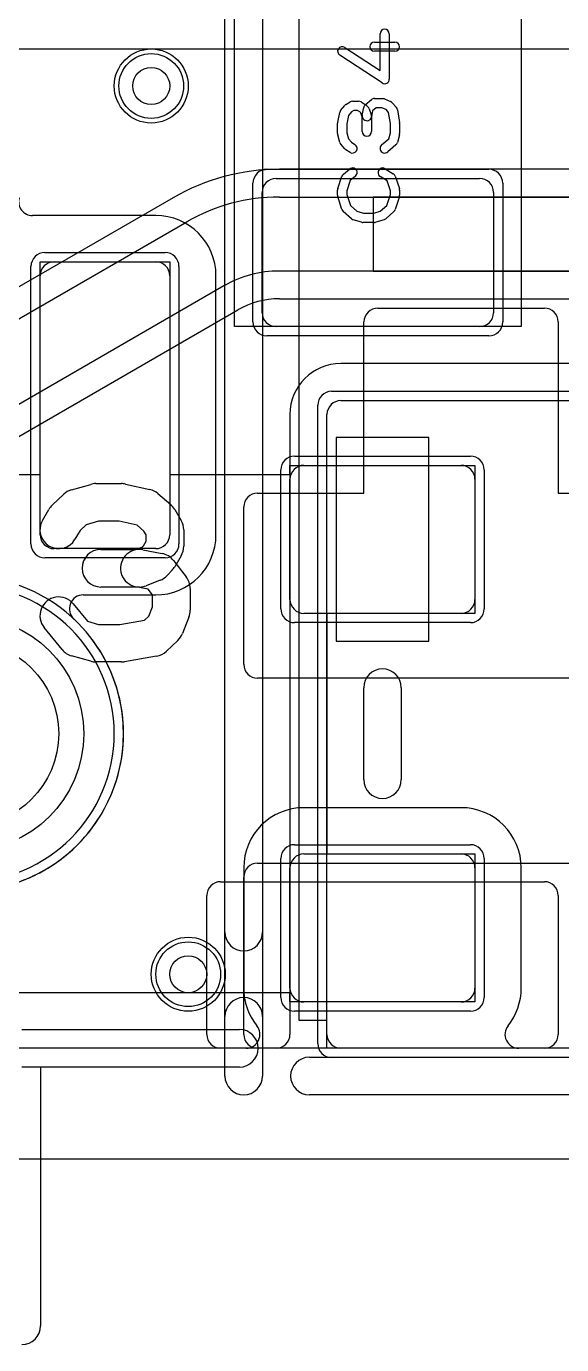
# Model space of a CAD drawing. Extents: x 0 to 20.5, y -1 to 20.
# Drawn here: x 8.43 to 11.32, y -1 to 6.12 of the extents above; entities that cross this region are included whole.
import ezdxf

# ---------------------------------------------------------------- set-up
doc = ezdxf.new("R2010")
doc.units = 0
for name, color, linetype in [('Hole', 1, 'CONTINUOUS'), ('L1', 3, 'CONTINUOUS'), ('L2', 3, 'CONTINUOUS'), ('L3', 3, 'CONTINUOUS'), ('L4', 3, 'CONTINUOUS'), ('MetalMask-A', 176, 'CONTINUOUS'), ('MetalMask-B', 176, 'CONTINUOUS'), ('Outline', 7, 'CONTINUOUS'), ('PartsArea-A', 111, 'CONTINUOUS'), ('PartsArea-B', 111, 'CONTINUOUS'), ('PartsSilk-A', 221, 'CONTINUOUS'), ('PartsSilk-B', 221, 'CONTINUOUS'), ('Resist-A', 2, 'CONTINUOUS'), ('Resist-B', 2, 'CONTINUOUS'), ('Silk-A', 140, 'CONTINUOUS'), ('Silk-B', 140, 'CONTINUOUS')]:
    doc.layers.add(name, color=color, linetype=linetype)

msp = doc.modelspace()

# ---------------------------------------------------------------- linework, layer by layer
at = {"layer": 'Hole'}
for centre, radius in [((9.1, 5.8), 0.1), ((8.1, 2.3), 0.5), ((9.3, 1), 0.1)]:
    msp.add_circle(centre, radius, dxfattribs=at)
at = {"layer": 'L1'}
for p, q in [((4.6, 5.99996), (12.6, 5.99996)), ((9.775, 5.3), (10.875, 5.3)), ((9.7, 4.575), (9.7, 5.225)), ((10.95, 5.225), (10.95, 4.575)), ((13, 5.2), (10.3, 5.2)), ((10.3, 5.2), (10.3, 4.8)), ((9.125, 5.10004), (8.45827, 5.10004)), ((8.575, 4.85), (9.125, 4.85)), ((8.5, 3.375), (8.5, 4.775)), ((9.2, 4.775), (9.2, 3.375)), ((9.45004, 3.375), (9.45004, 4.775)), ((10.3, 4.8), (13, 4.8)), ((10.875, 4.5), (9.775, 4.5)), ((10.6, 3.9), (10.1, 3.9)), ((10.1, 3.9), (10.1, 2.8)), ((10.6, 2.8), (10.6, 3.9)), ((9.925, 3.75), (10.775, 3.75)), ((9.85, 3.025), (9.85, 3.675)), ((10.85, 3.675), (10.85, 3.025)), ((9.125, 3.3), (8.575, 3.3)), ((8.73248, 3.04996), (9.125, 3.04996)), ((10.775, 2.95), (9.925, 2.95)), ((10.1, 2.8), (10.6, 2.8)), ((10.775, 1.90004), (9.925, 1.90004)), ((9.925, 1.65), (10.775, 1.65)), ((9.59996, 1.575), (9.59996, 0.925)), ((9.85, 0.925), (9.85, 1.575)), ((10.85, 1.575), (10.85, 0.925)), ((11.10004, 0.925), (11.10004, 1.575)), ((9.47497, 1.5), (11.22503, 1.5)), ((9.4, 0.67497), (9.4, 1.42503)), ((11.3, 1.42503), (11.3, 0.67497)), ((10.775, 0.85), (9.925, 0.85)), ((9.61276, 0.6), (3.58724, 0.6)), ((11.22503, 0.6), (9.47497, 0.6)), ((17.75653, 0.6), (11.08724, 0.6))]:
    msp.add_line(p, q, dxfattribs=at)
for centre in [(9.1, 5.8), (9.3, 1)]:
    msp.add_circle(centre, 0.2, dxfattribs=at)
for centre, radius, start, end in [((9.775, 5.225), 0.075, 90, 180), ((10.875, 5.225), 0.075, 0, 90), ((8.45827, 5.17501), 0.07497, 164.7422, -90), ((9.125, 4.775), 0.32504, 0, 90), ((8.575, 4.775), 0.075, 90, 180), ((9.125, 4.775), 0.075, 0, 90), ((9.775, 4.575), 0.075, 180, -90), ((10.875, 4.575), 0.075, -90, 0), ((9.925, 3.675), 0.075, 90, 180), ((10.775, 3.675), 0.075, 0, 90), ((8.575, 3.375), 0.075, 180, -90), ((9.125, 3.375), 0.32504, -90, 0), ((9.125, 3.375), 0.075, -90, 0), ((8.73248, 2.97499), 0.07497, 90, -133.135315), ((9.925, 3.025), 0.075, 180, -90), ((10.775, 3.025), 0.075, -90, 0), ((8.1, 2.3), 0.85004, 133.138006, 46.861994), ((9.925, 1.575), 0.32504, 90, 180), ((10.775, 1.575), 0.32504, 0, 90), ((9.925, 1.575), 0.075, 90, 180), ((10.775, 1.575), 0.075, 0, 90), ((9.47497, 1.42503), 0.07497, 90, 180), ((11.22503, 1.42503), 0.07497, 0, 90), ((9.925, 0.925), 0.32504, 180, -141.313489), ((9.925, 0.925), 0.075, 180, -90), ((10.775, 0.925), 0.075, -90, 0), ((10.775, 0.925), 0.32504, -38.686511, 0), ((9.61276, 0.67497), 0.07497, -90, 38.686067), ((11.08724, 0.67497), 0.07497, 141.313933, -90), ((9.47497, 0.67497), 0.07497, 180, -90), ((11.22503, 0.67497), 0.07497, -90, 0)]:
    msp.add_arc(centre, radius, start, end, dxfattribs=at)
at = {"layer": 'L2'}
msp.add_line((17.75653, 0.6), (2.24347, 0.6), dxfattribs=at)
for centre in [(9.1, 5.8), (9.3, 1)]:
    msp.add_circle(centre, 0.2, dxfattribs=at)
msp.add_arc((8.1, 2.3), 0.80004, -90, 90, dxfattribs=at)
at = {"layer": 'L3'}
msp.add_line((17.75653, 0.6), (2.24347, 0.6), dxfattribs=at)
for centre in [(9.1, 5.8), (9.3, 1)]:
    msp.add_circle(centre, 0.2, dxfattribs=at)
msp.add_arc((8.1, 2.3), 0.80004, -90, 90, dxfattribs=at)
at = {"layer": 'L4'}
for p, q in [((11.78565, 5.35004), (9.79282, 5.35004)), ((9.2178, 5.19596), (7.85704, 4.41032)), ((9.79282, 5.2), (11.78565, 5.2)), ((7.93205, 4.28038), (9.29282, 5.06603)), ((11.78565, 4.8), (9.79282, 4.8)), ((9.49282, 4.71962), (8.13205, 3.93397)), ((9.79282, 4.64996), (11.78566, 4.64996)), ((8.20707, 3.80404), (9.56783, 4.58968)), ((10.32497, 4.6), (11.22503, 4.6)), ((10.25, 3.6), (10.25, 4.52503)), ((11.3, 4.52503), (11.3, 3.6)), ((11.425, 4.30004), (10.125, 4.30004)), ((10.125, 4.1), (11.425, 4.1)), ((9.84996, 4.025), (9.84996, 0.675)), ((10.05, 0.675), (10.05, 4.025)), ((9.67497, 3.6), (10.25, 3.6)), ((11.3, 3.6), (11.92503, 3.6)), ((9.6, 2.67497), (9.6, 3.52503)), ((11.92503, 2.6), (9.67497, 2.6)), ((9.67497, 1.6), (11.92503, 1.6)), ((9.6, 0.67497), (9.6, 1.52503)), ((9.77499, 0.6), (2.24347, 0.6)), ((11.92503, 0.6), (9.67497, 0.6)), ((11.425, 0.6), (10.125, 0.6))]:
    msp.add_line(p, q, dxfattribs=at)
for centre in [(9.1, 5.8), (9.3, 1)]:
    msp.add_circle(centre, 0.2, dxfattribs=at)
for centre, radius, start, end in [((9.79282, 4.2), 1.15004, 90, 120.000096), ((9.79282, 4.2), 1, 90, 120.000012), ((9.79282, 4.2), 0.6, 90, 119.999773), ((9.79281, 4.2), 0.44996, 89.998727, 119.999796), ((10.32497, 4.52503), 0.07497, 90, 180), ((11.22503, 4.52503), 0.07497, 0, 90), ((10.125, 4.025), 0.27504, 90, 180), ((10.125, 4.025), 0.075, 90, 180), ((9.67497, 3.52503), 0.07497, 90, 180), ((8.1, 2.3), 0.85004, -90, 90), ((9.67497, 2.67497), 0.07497, 180, -90), ((9.67497, 1.52503), 0.07497, 90, 180), ((9.67497, 0.67497), 0.07497, 180, -90), ((9.77499, 0.67497), 0.07497, -90, 0.007643), ((10.125, 0.675), 0.27504, 180, -179.995834), ((10.125, 0.675), 0.075, 180, -90)]:
    msp.add_arc(centre, radius, start, end, dxfattribs=at)
at = {"layer": 'MetalMask-A'}
for p, q in [((9.775, 5.3), (10.875, 5.3)), ((9.7, 4.575), (9.7, 5.225)), ((10.95, 5.225), (10.95, 4.575)), ((8.575, 4.85), (9.125, 4.85)), ((8.5, 3.375), (8.5, 4.775)), ((9.2, 4.775), (9.2, 3.375)), ((10.875, 4.5), (9.775, 4.5)), ((9.925, 3.75), (10.775, 3.75)), ((9.85, 3.025), (9.85, 3.675)), ((10.85, 3.675), (10.85, 3.025)), ((9.125, 3.3), (8.575, 3.3)), ((10.775, 2.95), (9.925, 2.95)), ((9.925, 1.65), (10.775, 1.65)), ((9.85, 0.925), (9.85, 1.575)), ((10.85, 1.575), (10.85, 0.925)), ((10.775, 0.85), (9.925, 0.85))]:
    msp.add_line(p, q, dxfattribs=at)
for centre, start, end in [((9.775, 5.225), 90, 180), ((10.875, 5.225), 0, 90), ((8.575, 4.775), 90, 180), ((9.125, 4.775), 0, 90), ((9.775, 4.575), 180, -90), ((10.875, 4.575), -90, 0), ((9.925, 3.675), 90, 180), ((10.775, 3.675), 0, 90), ((8.575, 3.375), 180, -90), ((9.125, 3.375), -90, 0), ((9.925, 3.025), 180, -90), ((10.775, 3.025), -90, 0), ((9.925, 1.575), 90, 180), ((10.775, 1.575), 0, 90), ((9.925, 0.925), 180, -90), ((10.775, 0.925), -90, 0)]:
    msp.add_arc(centre, 0.075, start, end, dxfattribs=at)
at = {"layer": 'MetalMask-B'}
for p, q in [((10.125, 4.1), (11.425, 4.1)), ((10.05, 0.675), (10.05, 4.025)), ((11.425, 0.6), (10.125, 0.6))]:
    msp.add_line(p, q, dxfattribs=at)
for centre, start, end in [((10.125, 4.025), 90, 180), ((10.125, 0.675), 180, -90)]:
    msp.add_arc(centre, 0.075, start, end, dxfattribs=at)
at = {"layer": 'Outline'}
msp.add_line((18.05, 0), (1.95, 0), dxfattribs=at)
at = {"layer": 'PartsArea-A'}
for p, q in [((9.55, 4.5), (9.55, 7.1)), ((11.1, 7.1), (11.1, 4.5)), ((8.5, 3.7), (8.5, 4.85)), ((8.5, 4.85), (9.2, 4.85)), ((9.2, 4.85), (9.2, 3.7)), ((11.1, 4.5), (9.55, 4.5)), ((9.85, 3.7), (9.85, 3.75)), ((9.85, 3.75), (10.85, 3.75)), ((10.85, 3.75), (10.85, 2.95)), ((7.7, 3.7), (8.5, 3.7)), ((9.2, 3.7), (9.85, 3.7)), ((10.85, 2.95), (10.05, 2.95)), ((10.05, 2.95), (10.05, 1.65)), ((10.05, 1.65), (10.85, 1.65)), ((10.85, 1.65), (10.85, 0.85)), ((9.85, 0.9), (8.1, 0.9)), ((9.85, 0.85), (9.85, 0.9)), ((10.85, 0.85), (9.85, 0.85))]:
    msp.add_line(p, q, dxfattribs=at)
at = {"layer": 'PartsArea-B'}
for p, q in [((9.9, 0.75), (9.9, 8.65)), ((10.05, 0.75), (9.9, 0.75)), ((10.05, 0.6), (10.05, 0.75)), ((11.5, 0.6), (10.05, 0.6))]:
    msp.add_line(p, q, dxfattribs=at)
at = {"layer": 'PartsSilk-A'}
for p, q in [((10.33704, 5.88369), (10.33704, 6.08194)), ((10.38704, 6.08194), (10.38704, 5.8375)), ((10.14608, 6.00843), (10.33704, 5.88369)), ((10.30648, 6.0375), (10.41759, 6.0375)), ((10.41759, 5.9875), (10.30648, 5.9875)), ((10.34837, 5.81657), (10.11874, 5.96657)), ((10.15249, 5.70037), (10.17471, 5.71426)), ((10.18796, 5.71806), (10.2213, 5.71806)), ((10.23455, 5.71426), (10.25677, 5.70037)), ((10.25715, 5.69838), (10.29048, 5.72615)), ((10.30648, 5.73194), (10.35093, 5.73194)), ((10.36054, 5.73002), (10.39387, 5.71614)), ((10.40295, 5.70967), (10.42517, 5.68467)), ((10.10795, 5.60376), (10.11906, 5.65654)), ((10.124, 5.66701), (10.14622, 5.69479)), ((10.16676, 5.64042), (10.15741, 5.59601)), ((10.1826, 5.66023), (10.16676, 5.64042)), ((10.19513, 5.66806), (10.1826, 5.66023)), ((10.21413, 5.66806), (10.19513, 5.66806)), ((10.22785, 5.65948), (10.21413, 5.66806)), ((10.23303, 5.6543), (10.22785, 5.65948)), ((10.24074, 5.6331), (10.23303, 5.6543)), ((10.24074, 5.55417), (10.24074, 5.6331)), ((10.24113, 5.64188), (10.24854, 5.68355)), ((10.2612, 5.69685), (10.27231, 5.68574)), ((10.27813, 5.6766), (10.28924, 5.64604)), ((10.29617, 5.66581), (10.29035, 5.63312)), ((10.29074, 5.6375), (10.29074, 5.55417)), ((10.31553, 5.68194), (10.29617, 5.66581)), ((10.34593, 5.68194), (10.31553, 5.68194)), ((10.36937, 5.67218), (10.34593, 5.68194)), ((10.38295, 5.65691), (10.36937, 5.67218)), ((10.39259, 5.59662), (10.38295, 5.65691)), ((10.43117, 5.67201), (10.44228, 5.60256)), ((10.10741, 5.54306), (10.10741, 5.59861)), ((10.15741, 5.59601), (10.15741, 5.54634)), ((10.39259, 5.54634), (10.39259, 5.59662)), ((10.44259, 5.59861), (10.44259, 5.54306)), ((10.11936, 5.49495), (10.10825, 5.53662)), ((10.15741, 5.54634), (10.16615, 5.51356)), ((10.16615, 5.51356), (10.18204, 5.49568)), ((10.18204, 5.49568), (10.20121, 5.4837)), ((10.34558, 5.48131), (10.38429, 5.51519)), ((10.38429, 5.51519), (10.39259, 5.54634)), ((10.44175, 5.53662), (10.43064, 5.49495)), ((10.14705, 5.45978), (10.12483, 5.48478)), ((10.17471, 5.4413), (10.15249, 5.45519)), ((10.42294, 5.48258), (10.3785, 5.44369)), ((10.13863, 5.32338), (10.17196, 5.35115)), ((10.36418, 5.35314), (10.40862, 5.32537)), ((10.10869, 5.2454), (10.13091, 5.31207)), ((10.1761, 5.28952), (10.15741, 5.23344)), ((10.20396, 5.31273), (10.1761, 5.28952)), ((10.3745, 5.28773), (10.33768, 5.31074)), ((10.39259, 5.23344), (10.3745, 5.28773)), ((10.41909, 5.31207), (10.44131, 5.2454)), ((10.10741, 5.20972), (10.10741, 5.2375)), ((10.13082, 5.13266), (10.1086, 5.2021)), ((10.15741, 5.23344), (10.15741, 5.21362)), ((10.15741, 5.21362), (10.17632, 5.15452)), ((10.37368, 5.15452), (10.39259, 5.21362)), ((10.39259, 5.21362), (10.39259, 5.23344)), ((10.4414, 5.2021), (10.41918, 5.13266)), ((10.44259, 5.2375), (10.44259, 5.20972)), ((10.17632, 5.15452), (10.21156, 5.12368)), ((10.33844, 5.12368), (10.37368, 5.15452)), ((10.18261, 5.08258), (10.13817, 5.12147)), ((10.23606, 5.06364), (10.19161, 5.07753)), ((10.21156, 5.12368), (10.24734, 5.1125)), ((10.30648, 5.0625), (10.24352, 5.0625)), ((10.24734, 5.1125), (10.30266, 5.1125)), ((10.30266, 5.1125), (10.33844, 5.12368)), ((10.35839, 5.07753), (10.31394, 5.06364)), ((10.41183, 5.12147), (10.36739, 5.08258)), ((8.66892, 3.6177), (8.77267, 3.64734)), ((8.80058, 3.65125), (8.93892, 3.65125)), ((8.96127, 3.64876), (9.09268, 3.61912)), ((8.56451, 3.53431), (8.62676, 3.59359)), ((9.13644, 3.59716), (9.20561, 3.53788)), ((8.51224, 3.45264), (8.54682, 3.51192)), ((9.22726, 3.51192), (9.26184, 3.45264)), ((8.74879, 3.42919), (8.71508, 3.39709)), ((8.81481, 3.44805), (8.74879, 3.42919)), ((8.9276, 3.44805), (8.81481, 3.44805)), ((9.02337, 3.42645), (8.9276, 3.44805)), ((9.06037, 3.39474), (9.02337, 3.42645)), ((8.71508, 3.39709), (8.68776, 3.35026)), ((9.07248, 3.37398), (9.06037, 3.39474)), ((9.07248, 3.34001), (9.07248, 3.37398)), ((9.27568, 3.40145), (9.27568, 3.31254)), ((8.82825, 3.29558), (9.01666, 3.29558)), ((9.01666, 3.29558), (9.05337, 3.30988)), ((9.05337, 3.30988), (9.05747, 3.31428)), ((9.05476, 3.29379), (9.15851, 3.27403)), ((9.05747, 3.31428), (9.07248, 3.34001)), ((9.21969, 3.23661), (9.28886, 3.1477)), ((9.26184, 3.26135), (9.22726, 3.20207)), ((9.21377, 3.18393), (9.1861, 3.15429)), ((9.03575, 3.09238), (8.82825, 3.09238)), ((9.08284, 3.08158), (9.01674, 3.09417)), ((9.14871, 3.12895), (9.07263, 3.09931)), ((9.10707, 3.05044), (9.08284, 3.08158)), ((9.31027, 3.08531), (9.31027, 2.96675)), ((8.67869, 3.00138), (8.75537, 2.9075)), ((9.10707, 2.98582), (9.10707, 3.05044)), ((9.06417, 2.91347), (9.08761, 2.93578)), ((9.08761, 2.93578), (9.10707, 2.98582)), ((9.30336, 2.92992), (9.26877, 2.841)), ((8.61814, 2.75429), (8.52131, 2.87284)), ((8.75537, 2.9075), (8.81481, 2.89052)), ((8.81481, 2.89052), (8.93027, 2.89052)), ((8.93027, 2.89052), (9.06417, 2.91347)), ((9.24414, 2.80425), (9.18189, 2.74498)), ((8.77267, 2.69123), (8.66892, 2.72087)), ((9.129, 2.71842), (8.95609, 2.68878)), ((8.93892, 2.68732), (8.80058, 2.68732)), ((10.2484, 2.0516), (10.2484, 2.5484)), ((10.4516, 2.5484), (10.4516, 2.0516)), ((8.4, 0.7016), (9.5764, 0.7016)), ((9.5764, 0.4984), (8.5016, 0.4984)), ((8.5016, 0.4984), (8.5016, -0.9))]:
    msp.add_line(p, q, dxfattribs=at)
for centre, radius, start, end in [((10.36204, 6.08194), 0.025, 0, 180), ((10.13241, 5.9875), 0.025, 56.850263, -123.153564), ((10.30648, 6.0125), 0.025, 90, -90), ((10.41759, 6.0125), 0.025, -90, 90), ((10.36204, 5.8375), 0.025, -123.149737, 0), ((10.16574, 5.67917), 0.025, 122.005383, 141.345223), ((10.18796, 5.69306), 0.025, 90, 122.010019), ((10.2213, 5.69306), 0.025, 57.994617, 90), ((10.24352, 5.67917), 0.025, 45, 57.989981), ((10.30648, 5.70694), 0.025, 90, 129.800498), ((10.35093, 5.70694), 0.025, 67.394238, 90), ((10.38426, 5.69306), 0.025, 41.627831, 67.391122), ((10.14352, 5.65139), 0.025, 141.333033, 168.112983), ((10.26574, 5.6375), 0.025, 169.908369, -10.083264), ((10.27315, 5.67917), 0.025, 129.790899, 169.916736), ((10.25463, 5.66806), 0.025, 19.97136, 45), ((10.26574, 5.6375), 0.025, 0, 19.97859), ((10.40648, 5.66806), 0.025, 9.089372, 41.630694), ((10.13241, 5.59861), 0.025, 168.110161, 180), ((10.41759, 5.59861), 0.025, 0, 9.088668), ((10.13241, 5.54306), 0.025, 180, -165.07115), ((10.14352, 5.50139), 0.025, -165.074487, -138.369306), ((10.26574, 5.55417), 0.025, 180, 0), ((10.40648, 5.50139), 0.025, -48.811918, -14.92885), ((10.41759, 5.54306), 0.025, -14.925513, 0), ((10.16574, 5.47639), 0.025, -138.372169, -122.010019), ((10.18796, 5.4625), 0.025, -122.005383, 57.989981), ((10.36204, 5.4625), 0.025, 131.188082, -48.810424), ((10.18796, 5.33194), 0.025, -50.209101, 129.800498), ((10.35093, 5.33194), 0.025, 57.994617, -122.000747), ((10.15463, 5.30417), 0.025, 129.790899, 161.579545), ((10.39537, 5.30417), 0.025, 18.420455, 57.994617), ((10.13241, 5.2375), 0.025, 161.579545, 180), ((10.13241, 5.20972), 0.025, 180, -162.253582), ((10.41759, 5.2375), 0.025, 0, 18.420455), ((10.41759, 5.20972), 0.025, -17.746418, 0), ((10.15463, 5.14028), 0.025, -162.253582, -131.188082), ((10.39537, 5.14028), 0.025, -48.811918, -17.746418), ((10.19907, 5.10139), 0.025, -131.188082, -107.362228), ((10.24352, 5.0875), 0.025, -107.362228, -90), ((10.30648, 5.0875), 0.025, -90, -72.637772), ((10.35093, 5.10139), 0.025, -72.637772, -48.811918), ((8.80058, 3.54965), 0.1016, 90, 105.943937), ((8.93892, 3.54965), 0.1016, 77.29197, 90), ((8.69683, 3.52001), 0.1016, 105.944621, 133.600061), ((9.07033, 3.52001), 0.1016, 49.406657, 77.289429), ((8.63458, 3.46073), 0.1016, 133.600291, 149.743563), ((9.1395, 3.46073), 0.1016, 30.254813, 49.402799), ((8.6, 3.40145), 0.1016, 149.745187, -30.256437), ((9.17408, 3.40145), 0.1016, 0, 30.256437), ((8.82825, 3.19398), 0.1016, 90, -90), ((9.03575, 3.19398), 0.1016, 79.216493, -100.783283), ((9.17408, 3.31254), 0.1016, -30.254813, 0), ((9.1395, 3.17422), 0.1016, 37.883886, 79.216717), ((9.11183, 3.22362), 0.1016, -68.715915, -43.031264), ((9.1395, 3.25326), 0.1016, -43.029738, -30.256437), ((9.20867, 3.08531), 0.1016, 0, 37.882121), ((9.03575, 3.19398), 0.1016, -90, -68.714614), ((8.6, 2.93711), 0.1016, 39.240206, -140.758526), ((9.20867, 2.96675), 0.1016, -21.253717, 0), ((9.17408, 2.87783), 0.1016, -46.403793, -21.256102), ((8.69683, 2.81856), 0.1016, -140.759794, -105.943937), ((9.11183, 2.81856), 0.1016, -80.270675, -46.404766), ((8.80058, 2.78892), 0.1016, -105.944621, -90), ((8.93892, 2.78892), 0.1016, -90, -80.272973), ((10.35, 2.5484), 0.1016, 0, 180), ((10.35, 2.0516), 0.1016, 180, 0), ((9.5764, 0.6), 0.1016, -90, 90), ((8.4, -0.9), 0.1016, -90, 0)]:
    msp.add_arc(centre, radius, start, end, dxfattribs=at)
at = {"layer": 'PartsSilk-B'}
for p, q in [((9.4984, 0.45), (9.4984, 8.95)), ((9.7016, 8.8484), (9.7016, 0.45)), ((9.955, 0.5516), (16.045, 0.5516)), ((16.045, 0.3484), (9.955, 0.3484))]:
    msp.add_line(p, q, dxfattribs=at)
for centre, start, end in [((9.955, 0.45), 90, -90), ((9.6, 0.45), 180, 0)]:
    msp.add_arc(centre, 0.1016, start, end, dxfattribs=at)
at = {"layer": 'Resist-A'}
for p, q in [((9.725, 5.35), (10.925, 5.35)), ((9.65, 4.525), (9.65, 5.275)), ((11, 5.275), (11, 4.525)), ((8.525, 4.9), (9.175, 4.9)), ((8.45, 3.325), (8.45, 4.825)), ((9.25, 4.825), (9.25, 3.325)), ((10.925, 4.45), (9.725, 4.45)), ((9.875, 3.8), (10.825, 3.8)), ((9.8, 2.975), (9.8, 3.725)), ((10.9, 3.725), (10.9, 2.975)), ((9.175, 3.25), (8.525, 3.25)), ((10.825, 2.9), (9.875, 2.9)), ((9.875, 1.7), (10.825, 1.7)), ((9.8, 0.875), (9.8, 1.625)), ((10.9, 1.625), (10.9, 0.875)), ((10.825, 0.8), (9.875, 0.8))]:
    msp.add_line(p, q, dxfattribs=at)
for centre, radius in [((9.1, 5.8), 0.175), ((8.1, 2.3), 0.635), ((9.3, 1), 0.175)]:
    msp.add_circle(centre, radius, dxfattribs=at)
for centre, start, end in [((9.725, 5.275), 90, 180), ((10.925, 5.275), 0, 90), ((8.525, 4.825), 90, 180), ((9.175, 4.825), 0, 90), ((9.725, 4.525), 180, -90), ((10.925, 4.525), -90, 0), ((9.875, 3.725), 90, 180), ((10.825, 3.725), 0, 90), ((8.525, 3.325), 180, -90), ((9.175, 3.325), -90, 0), ((9.875, 2.975), 180, -90), ((10.825, 2.975), -90, 0), ((9.875, 1.625), 90, 180), ((10.825, 1.625), 0, 90), ((9.875, 0.875), 180, -90), ((10.825, 0.875), -90, 0)]:
    msp.add_arc(centre, 0.075, start, end, dxfattribs=at)
at = {"layer": 'Resist-B'}
for p, q in [((10.075, 4.15), (11.475, 4.15)), ((10, 0.625), (10, 4.075)), ((11.475, 0.55), (10.075, 0.55))]:
    msp.add_line(p, q, dxfattribs=at)
for centre, radius in [((9.1, 5.8), 0.175), ((8.1, 2.3), 0.635), ((9.3, 1), 0.175)]:
    msp.add_circle(centre, radius, dxfattribs=at)
for centre, start, end in [((10.075, 4.075), 90, 180), ((10.075, 0.625), 180, -90)]:
    msp.add_arc(centre, 0.075, start, end, dxfattribs=at)
at = {"layer": 'Silk-A'}
for p, q in [((10.2484, 2.0516), (10.2484, 2.5484)), ((10.4516, 2.5484), (10.4516, 2.0516)), ((8.4, 0.7016), (9.5764, 0.7016)), ((9.5764, 0.4984), (8.4, 0.4984))]:
    msp.add_line(p, q, dxfattribs=at)
for centre, start, end in [((10.35, 2.5484), 0, 180), ((10.35, 2.0516), 180, 0), ((9.5764, 0.6), -90, 90)]:
    msp.add_arc(centre, 0.1016, start, end, dxfattribs=at)
at = {"layer": 'Silk-B'}
for p, q in [((9.4984, 1.22766), (9.4984, 8.95)), ((9.7016, 8.8484), (9.7016, 1.22766)), ((9.4984, 0.45), (9.4984, 0.77234)), ((9.7016, 0.77234), (9.7016, 0.45))]:
    msp.add_line(p, q, dxfattribs=at)
for centre, start, end in [((9.6, 1.22766), 180, 0), ((9.6, 0.77234), 0, 180), ((9.6, 0.45), 180, 0)]:
    msp.add_arc(centre, 0.1016, start, end, dxfattribs=at)

doc.saveas('drawing.dxf')
